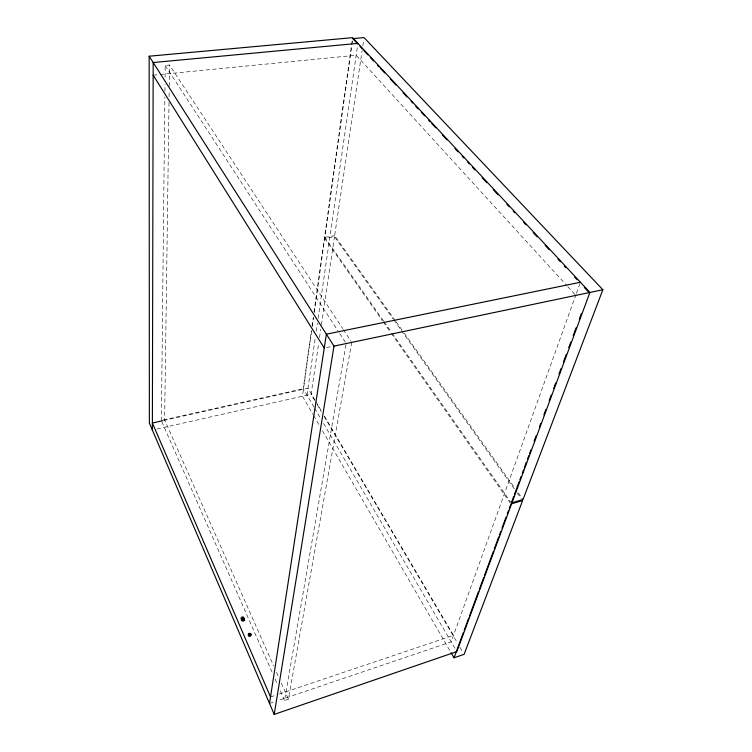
<?xml version="1.0" encoding="UTF-8"?>
<svg xmlns="http://www.w3.org/2000/svg" width="752" height="752" viewBox="0 0 752 752"><rect width="100%" height="100%" fill="white"/><g stroke="black" fill="none" stroke-linecap="round" stroke-linejoin="round"><path stroke-width="0.56" stroke-dasharray="3.76 2.82" d="M161.379 420.735L164.848 97.102M164.914 91.236L164.989 84.205M165.064 77.165L165.186 65.443L169.529 65.029L342.696 328.596M169.012 102.516L164.632 420.011L273.672 665.905M169.087 96.66L169.172 90.804M169.238 86.113L169.529 65.029M314.082 407.227L303.263 388.699L311.431 330.579M312.08 325.936L313.227 317.795M314.045 311.986L352.246 39.978M311.61 331.209L302.464 396.219L313.039 414.465M312.259 326.565L313.565 317.278M314.223 312.635L324.676 238.346L334.49 236.701L393.108 318.914M383.388 320.775L324.817 237.359L351.795 45.609M351.955 44.443L352.444 40.956M306.995 395.091L315.389 337.046M316.235 331.247L317.41 323.116M318.077 318.472L357.896 43.372M314.674 400.337L311.102 394.264L318.669 343.288M319.525 337.498L320.728 329.385M321.424 324.751L334.49 236.701M395.373 320.803L334.631 235.714L362.144 50.346M362.831 45.712L363.695 39.922M351.72 342.329L288.43 699.2L284.547 700.516L346.193 343.485L339.152 332.685M576.051 294.399L451.162 641.87L278.39 700.46M576.455 293.289L580.412 282.263M269.526 703.468L273.963 701.964M270.532 696.982L274.969 695.487M279.406 693.993L453.503 635.346L324.027 415.452M156.942 429.025L311.102 394.264M163.052 420.03L303.263 388.699M163.814 420.462L307.991 388.211L315.116 400.318M326.556 347.556L332.299 346.352M324.817 237.359L334.631 235.714M153.154 75.181L158.982 74.608M160.157 74.495L356.175 55.244L566.999 285.798M567.788 286.662L575.712 295.329M396.06 321.753L403.561 332.271M404.247 333.23L514.81 488.095M518.222 492.88L523.007 499.563M393.794 319.873L514.443 489.091M517.169 492.908L521.258 498.651M384.056 321.734L391.463 332.281M392.14 333.239L510.627 501.998M324.676 238.346L382.505 320.803M383.172 321.762L390.57 332.309M391.247 333.268L510.26 502.994M343.335 329.573L351.071 341.352M165.186 65.443L338.513 331.698M315.708 401.333L321.649 411.419M317.053 404.379L321.226 411.466M324.197 416.523L457.564 643.176M459.942 647.228L462.922 652.285M314.674 408.233L320.587 418.347M323.539 423.404L455.703 649.653M313.622 415.48L319.497 425.623M322.439 430.689L450.504 651.711M276.529 672.354L278.907 677.721M281.286 683.089L288.43 699.2M161.849 421.806L272.75 673.717M275.11 679.075L277.469 684.433M280.299 690.872L284.547 700.516"/><path stroke-width="1.13" d="M152.365 430.069L153.182 62.538L357.896 43.372M250.886 634.838L250.425 636.192L249.081 636.286A1.354 1.166 4.6 0 1 248.395 634.726M269.526 703.468L326.387 334.198L580.412 282.263M274.217 714.4L333.982 346.108L149.15 56.212L352.575 37.656L589.916 292.453L456.84 651.599L274.217 714.4L149.366 423.085L149.15 56.212M510.937 503.953L522.621 500.559L464.116 654.306L454.029 657.803L463.382 632.526M464.191 630.326L468.665 618.238M469.474 616.038L478.413 591.862M479.231 589.671L483.705 577.583M484.514 575.383L493.453 551.207M494.271 549.007L498.745 536.919M499.554 534.719L500.776 531.429M501.998 528.13L506.058 517.141M507.28 513.842L508.493 510.552M509.311 508.352L510.533 505.053M511.708 501.857L513.748 496.348M514.565 494.149L519.04 482.032M519.858 479.832L521.08 476.533M522.302 473.224L523.524 469.925M524.341 467.716L526.372 462.217M527.594 458.908L528.816 455.609M529.634 453.4L530.856 450.1M534.117 441.292L536.148 435.784M539.41 426.976L540.632 423.667M543.893 414.86L545.933 409.351M549.186 400.543L551.225 395.035M553.669 388.427L555.709 382.928M558.962 374.111L561.001 368.612M563.445 362.003L566.294 354.295M568.738 347.687L570.777 342.179M573.221 335.571L576.07 327.863M579.331 319.055L581.371 313.546M355.969 42.065L352.773 38.634L364.034 37.6L602.85 289.736L523.007 499.563L511.304 502.956M162.676 420.716L152.374 423.019L270.532 696.982M333.982 346.108L602.85 289.736M359.964 46.351L362.361 48.927M363.949 50.647L367.944 54.934M370.341 57.509L373.537 60.94M377.523 65.236L379.121 66.947M380.719 68.667L384.714 72.953M390.297 78.96L395.89 84.967M403.072 92.693L407.067 96.98M411.062 101.266L412.66 102.986M415.847 106.417L418.244 108.993M421.44 112.424L424.636 115.855M428.621 120.151L430.219 121.862M431.817 123.582L435.812 127.868M442.195 134.74L446.989 139.881M454.969 148.464L458.165 151.895M462.16 156.19L463.758 157.901M467.744 162.197L469.342 163.908M472.538 167.339L474.935 169.914M482.117 177.641L486.911 182.783M493.293 189.654L498.087 194.796M506.867 204.243L509.264 206.809M513.259 211.105L514.857 212.816M523.636 222.263L526.033 224.829M533.215 232.556L537.21 236.842M545.191 245.425L549.186 249.72M557.975 259.158L560.362 261.734M564.357 266.02L565.955 267.74M574.735 277.178L577.132 279.753M584.313 287.471L588.308 291.767M153.154 75.181L324.253 348.035M451.087 652.727L454.029 657.803M241.956 619.902A1.335 1.137 3.7 0 1 241.73 617.937M243.357 618.012A1.335 1.137 3.7 0 1 243.751 618.492M248.837 634.265A1.354 1.166 4.6 0 1 249.147 634.124M249.843 634.077A1.354 1.166 4.6 0 1 250.482 634.34M244.221 619.573A1.335 1.147 3.7 0 1 242.934 621.096A1.335 1.147 3.7 0 1 241.759 619.46M250.952 634.979L249.852 635.647L248.451 634.876A1.354 1.175 4.6 0 1 249.758 633.306A1.354 1.175 4.6 0 1 250.952 634.979M243.798 618.614L242.717 619.263L241.336 618.501A1.335 1.137 3.7 0 1 242.633 616.978A1.335 1.137 3.7 0 1 243.798 618.614M244.278 619.695L243.526 620.278A1.335 1.147 3.8 0 1 241.759 619.432A1.335 1.147 3.8 0 1 242.924 618.059L243.902 618.332A1.335 1.147 3.8 0 1 244.278 619.695"/></g></svg>
